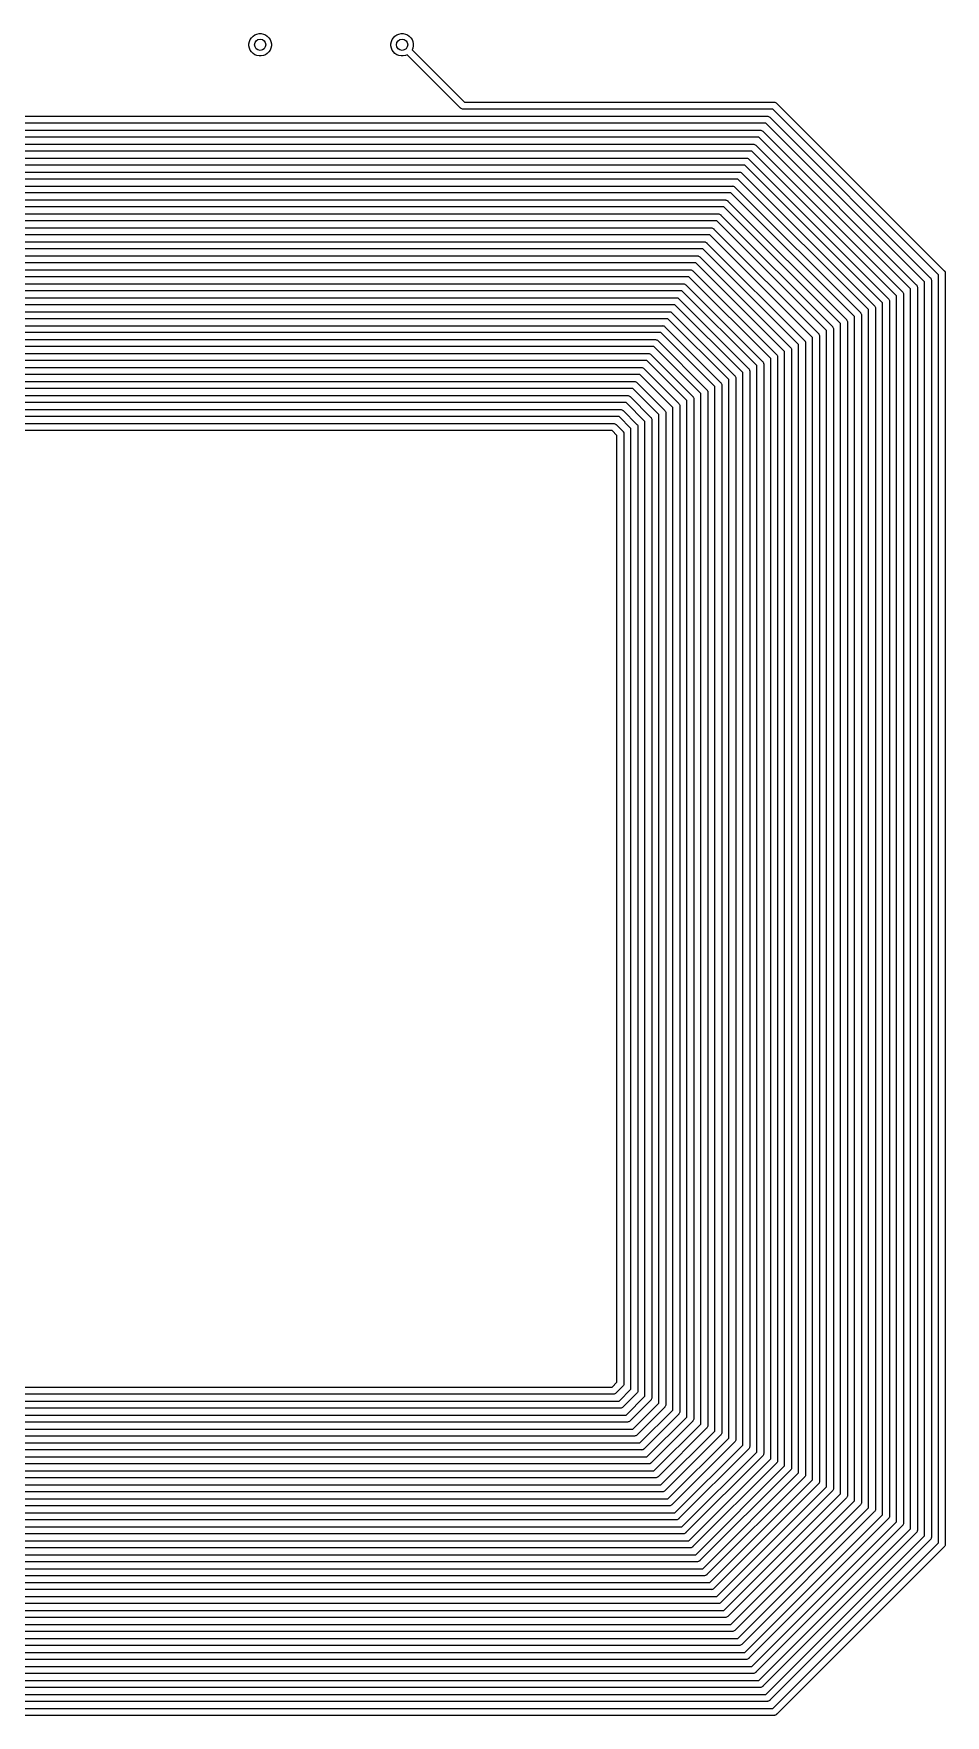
# Model space of a CAD drawing. Extents: x 116.3 to 181.6, y -114.2 to -54.
# Drawn here: x 148.9 to 181.6, y -114.2 to -54 of the extents above; entities that cross this region are included whole.
import ezdxf

# ---------------------------------------------------------------- set-up
doc = ezdxf.new("R2010")
doc.units = 0
doc.layers.add('BLACK', color=7, linetype='CONTINUOUS')

msp = doc.modelspace()

# ---------------------------------------------------------------- linework, layer by layer
at = {"layer": 'BLACK', "linetype": 'CONTINUOUS'}
for p, q in [((156.645, -54.2353), (156.676, -54.1625)), ((156.676, -54.1625), (156.719, -54.097)), ((156.719, -54.097), (156.775, -54.0413)), ((156.775, -54.0413), (156.841, -53.9975)), ((156.841, -53.9975), (156.913, -53.9674)), ((156.913, -53.9674), (156.991, -53.952)), ((156.991, -53.952), (157.069, -53.952)), ((157.069, -53.952), (157.147, -53.9674)), ((157.147, -53.9674), (157.219, -53.9975)), ((157.219, -53.9975), (157.285, -54.0413)), ((157.285, -54.0413), (157.341, -54.097)), ((157.341, -54.097), (157.384, -54.1625)), ((157.384, -54.1625), (157.415, -54.2353)), ((161.725, -54.2353), (161.756, -54.1625)), ((161.756, -54.1625), (161.799, -54.097)), ((161.799, -54.097), (161.855, -54.0413)), ((161.855, -54.0413), (161.921, -53.9975)), ((161.921, -53.9975), (161.993, -53.9674)), ((161.993, -53.9674), (162.071, -53.952)), ((162.071, -53.952), (162.149, -53.952)), ((162.149, -53.952), (162.227, -53.9674)), ((162.227, -53.9674), (162.299, -53.9975)), ((162.299, -53.9975), (162.365, -54.0413)), ((162.365, -54.0413), (162.421, -54.097)), ((162.421, -54.097), (162.464, -54.1625)), ((162.464, -54.1625), (162.495, -54.2353)), ((156.63, -54.3126), (156.645, -54.2353)), ((156.63, -54.3914), (156.63, -54.3126)), ((156.645, -54.4687), (156.63, -54.3914)), ((156.676, -54.5415), (156.645, -54.4687)), ((156.719, -54.607), (156.676, -54.5415)), ((156.775, -54.6627), (156.719, -54.607)), ((156.841, -54.7065), (156.775, -54.6627)), ((156.913, -54.7366), (156.841, -54.7065)), ((156.991, -54.752), (156.913, -54.7366)), ((157.069, -54.752), (156.991, -54.752)), ((157.147, -54.7366), (157.069, -54.752)), ((157.219, -54.7065), (157.147, -54.7366)), ((157.285, -54.6627), (157.219, -54.7065)), ((157.341, -54.607), (157.285, -54.6627)), ((157.384, -54.5415), (157.341, -54.607)), ((157.415, -54.4687), (157.384, -54.5415)), ((157.415, -54.2353), (157.43, -54.3126)), ((157.43, -54.3914), (157.415, -54.4687)), ((157.43, -54.3126), (157.43, -54.3914)), ((161.71, -54.3126), (161.725, -54.2353)), ((161.71, -54.3914), (161.71, -54.3126)), ((161.725, -54.4687), (161.71, -54.3914)), ((161.756, -54.5415), (161.725, -54.4687)), ((161.799, -54.607), (161.756, -54.5415)), ((161.855, -54.6627), (161.799, -54.607)), ((161.921, -54.7065), (161.855, -54.6627)), ((161.993, -54.7366), (161.921, -54.7065)), ((162.071, -54.752), (161.993, -54.7366)), ((162.149, -54.752), (162.071, -54.752)), ((162.227, -54.7366), (162.149, -54.752)), ((162.291, -54.7099), (162.227, -54.7366)), ((164.197, -56.6161), (162.291, -54.7099)), ((162.495, -54.4687), (162.468, -54.5331)), ((162.468, -54.5331), (164.342, -56.407)), ((162.495, -54.2353), (162.51, -54.3126)), ((162.51, -54.3914), (162.495, -54.4687)), ((162.51, -54.3126), (162.51, -54.3914)), ((164.342, -56.407), (175.418, -56.407)), ((175.418, -56.407), (175.424, -56.4064)), ((175.424, -56.4064), (175.43, -56.407)), ((175.43, -56.407), (175.43, -56.407)), ((175.43, -56.407), (175.449, -56.4088)), ((175.449, -56.4088), (175.472, -56.416)), ((175.472, -56.416), (175.494, -56.4276)), ((175.494, -56.4276), (175.513, -56.4432)), ((175.513, -56.4432), (175.517, -56.448)), ((175.517, -56.448), (181.508, -62.4393)), ((122.18, -56.907), (175.168, -56.907)), ((175.122, -57.157), (122.226, -57.157)), ((164.201, -56.6208), (164.197, -56.6161)), ((164.206, -56.6247), (164.201, -56.6208)), ((164.22, -56.6364), (164.206, -56.6247)), ((164.206, -56.6247), (164.206, -56.6247)), ((164.242, -56.648), (164.22, -56.6364)), ((164.265, -56.6552), (164.242, -56.648)), ((164.284, -56.657), (164.265, -56.6552)), ((164.29, -56.6576), (164.284, -56.657)), ((164.284, -56.657), (164.284, -56.657)), ((164.296, -56.657), (164.29, -56.6576)), ((175.372, -56.657), (164.296, -56.657)), ((180.799, -62.8338), (175.122, -57.157)), ((175.168, -56.907), (175.174, -56.9064)), ((175.174, -56.9064), (175.18, -56.907)), ((175.18, -56.907), (175.18, -56.907)), ((175.18, -56.907), (175.199, -56.9088)), ((175.199, -56.9088), (175.222, -56.916)), ((175.222, -56.916), (175.244, -56.9276)), ((175.244, -56.9276), (175.263, -56.9432)), ((175.263, -56.9432), (175.267, -56.948)), ((175.267, -56.948), (181.008, -62.6893)), ((181.299, -62.5838), (175.372, -56.657)), ((122.43, -57.407), (174.918, -57.407)), ((174.872, -57.657), (122.476, -57.657)), ((180.299, -63.0838), (174.872, -57.657)), ((174.918, -57.407), (174.924, -57.4064)), ((174.924, -57.4064), (174.93, -57.407)), ((174.93, -57.407), (174.93, -57.407)), ((174.93, -57.407), (174.949, -57.4088)), ((174.949, -57.4088), (174.972, -57.416)), ((174.972, -57.416), (174.994, -57.4276)), ((174.994, -57.4276), (175.013, -57.4432)), ((175.013, -57.4432), (175.017, -57.448)), ((175.017, -57.448), (180.508, -62.9393)), ((122.68, -57.907), (174.668, -57.907)), ((174.622, -58.157), (122.726, -58.157)), ((179.799, -63.3338), (174.622, -58.157)), ((174.668, -57.907), (174.674, -57.9064)), ((174.674, -57.9064), (174.68, -57.907)), ((174.68, -57.907), (174.68, -57.907)), ((174.68, -57.907), (174.699, -57.9088)), ((174.699, -57.9088), (174.722, -57.916)), ((174.722, -57.916), (174.744, -57.9276)), ((174.744, -57.9276), (174.763, -57.9432)), ((174.763, -57.9432), (174.767, -57.948)), ((174.767, -57.948), (180.008, -63.1893)), ((122.93, -58.407), (174.418, -58.407)), ((174.372, -58.657), (122.976, -58.657)), ((123.18, -58.907), (174.168, -58.907)), ((174.168, -58.907), (174.174, -58.9064)), ((174.174, -58.9064), (174.18, -58.907)), ((174.18, -58.907), (174.18, -58.907)), ((174.18, -58.907), (174.199, -58.9088)), ((174.199, -58.9088), (174.222, -58.916)), ((174.222, -58.916), (174.244, -58.9276)), ((174.244, -58.9276), (174.263, -58.9432)), ((174.263, -58.9432), (174.267, -58.948)), ((174.267, -58.948), (179.008, -63.6893)), ((179.299, -63.5838), (174.372, -58.657)), ((174.418, -58.407), (174.424, -58.4064)), ((174.424, -58.4064), (174.43, -58.407)), ((174.43, -58.407), (174.43, -58.407)), ((174.43, -58.407), (174.449, -58.4088)), ((174.449, -58.4088), (174.472, -58.416)), ((174.472, -58.416), (174.494, -58.4276)), ((174.494, -58.4276), (174.513, -58.4432)), ((174.513, -58.4432), (174.517, -58.448)), ((174.517, -58.448), (179.508, -63.4393)), ((174.122, -59.157), (123.226, -59.157)), ((123.43, -59.407), (173.918, -59.407)), ((173.918, -59.407), (173.924, -59.4064)), ((173.924, -59.4064), (173.93, -59.407)), ((173.93, -59.407), (173.93, -59.407)), ((173.93, -59.407), (173.949, -59.4088)), ((173.949, -59.4088), (173.972, -59.416)), ((173.972, -59.416), (173.994, -59.4276)), ((173.994, -59.4276), (174.013, -59.4432)), ((174.013, -59.4432), (174.017, -59.448)), ((174.017, -59.448), (178.508, -63.9393)), ((178.799, -63.8338), (174.122, -59.157)), ((173.872, -59.657), (123.476, -59.657)), ((123.68, -59.907), (173.668, -59.907)), ((173.622, -60.157), (123.726, -60.157)), ((177.799, -64.3338), (173.622, -60.157)), ((173.668, -59.907), (173.674, -59.9064)), ((173.674, -59.9064), (173.68, -59.907)), ((173.68, -59.907), (173.68, -59.907)), ((173.68, -59.907), (173.699, -59.9088)), ((173.699, -59.9088), (173.722, -59.916)), ((173.722, -59.916), (173.744, -59.9276)), ((173.744, -59.9276), (173.763, -59.9432)), ((173.763, -59.9432), (173.767, -59.948)), ((173.767, -59.948), (178.008, -64.1893)), ((178.299, -64.0838), (173.872, -59.657)), ((123.93, -60.407), (173.418, -60.407)), ((173.372, -60.657), (123.976, -60.657)), ((177.299, -64.5838), (173.372, -60.657)), ((173.418, -60.407), (173.424, -60.4064)), ((173.424, -60.4064), (173.43, -60.407)), ((173.43, -60.407), (173.43, -60.407)), ((173.43, -60.407), (173.449, -60.4088)), ((173.449, -60.4088), (173.472, -60.416)), ((173.472, -60.416), (173.494, -60.4276)), ((173.494, -60.4276), (173.513, -60.4432)), ((173.513, -60.4432), (173.517, -60.448)), ((173.517, -60.448), (177.508, -64.4393)), ((124.18, -60.907), (173.168, -60.907)), ((173.122, -61.157), (124.226, -61.157)), ((124.43, -61.407), (172.918, -61.407)), ((172.918, -61.407), (172.924, -61.4064)), ((172.924, -61.4064), (172.93, -61.407)), ((172.93, -61.407), (172.93, -61.407)), ((172.93, -61.407), (172.949, -61.4088)), ((172.949, -61.4088), (172.972, -61.416)), ((176.799, -64.8338), (173.122, -61.157)), ((173.168, -60.907), (173.174, -60.9064)), ((173.174, -60.9064), (173.18, -60.907)), ((173.18, -60.907), (173.18, -60.907)), ((173.18, -60.907), (173.199, -60.9088)), ((173.199, -60.9088), (173.222, -60.916)), ((173.222, -60.916), (173.244, -60.9276)), ((173.244, -60.9276), (173.263, -60.9432)), ((173.263, -60.9432), (173.267, -60.948)), ((173.267, -60.948), (177.008, -64.6893)), ((172.872, -61.657), (124.476, -61.657)), ((124.68, -61.907), (172.668, -61.907)), ((172.668, -61.907), (172.674, -61.9064)), ((172.674, -61.9064), (172.68, -61.907)), ((172.68, -61.907), (172.68, -61.907)), ((172.68, -61.907), (172.699, -61.9088)), ((172.699, -61.9088), (172.722, -61.916)), ((172.722, -61.916), (172.744, -61.9276)), ((172.744, -61.9276), (172.763, -61.9432)), ((172.763, -61.9432), (172.767, -61.948)), ((172.767, -61.948), (176.008, -65.1893)), ((176.299, -65.0838), (172.872, -61.657)), ((172.972, -61.416), (172.994, -61.4276)), ((172.994, -61.4276), (173.013, -61.4432)), ((173.013, -61.4432), (173.017, -61.448)), ((173.017, -61.448), (176.508, -64.9393)), ((172.622, -62.157), (124.726, -62.157)), ((124.93, -62.407), (172.418, -62.407)), ((172.418, -62.407), (172.424, -62.4064)), ((172.424, -62.4064), (172.43, -62.407)), ((172.43, -62.407), (172.43, -62.407)), ((172.43, -62.407), (172.449, -62.4088)), ((172.449, -62.4088), (172.472, -62.416)), ((172.472, -62.416), (172.494, -62.4276)), ((172.494, -62.4276), (172.513, -62.4432)), ((172.513, -62.4432), (172.517, -62.448)), ((172.517, -62.448), (175.508, -65.4393)), ((175.799, -65.3338), (172.622, -62.157)), ((181.299, -107.98), (181.299, -62.5838)), ((181.508, -62.4393), (181.513, -62.4432)), ((181.513, -62.4432), (181.517, -62.4479)), ((181.517, -62.4479), (181.517, -62.4479)), ((181.517, -62.4479), (181.526, -62.4597)), ((181.526, -62.4597), (181.528, -62.4622)), ((181.528, -62.4622), (181.54, -62.4839)), ((181.54, -62.4839), (181.547, -62.5075)), ((181.547, -62.5075), (181.549, -62.5259)), ((181.549, -62.5259), (181.549, -62.5259)), ((181.549, -62.5259), (181.55, -62.532)), ((181.55, -62.532), (181.549, -62.5381)), ((181.549, -62.5381), (181.549, -108.026)), ((172.372, -62.657), (124.976, -62.657)), ((125.18, -62.907), (172.168, -62.907)), ((172.122, -63.157), (125.226, -63.157)), ((174.799, -65.8338), (172.122, -63.157)), ((172.168, -62.907), (172.174, -62.9064)), ((172.174, -62.9064), (172.18, -62.907)), ((172.18, -62.907), (172.18, -62.907)), ((172.18, -62.907), (172.199, -62.9088)), ((172.199, -62.9088), (172.222, -62.916)), ((172.222, -62.916), (172.244, -62.9276)), ((172.244, -62.9276), (172.263, -62.9432)), ((172.263, -62.9432), (172.267, -62.948)), ((172.267, -62.948), (175.008, -65.6893)), ((175.299, -65.5838), (172.372, -62.657)), ((180.008, -63.1893), (180.013, -63.1932)), ((180.013, -63.1932), (180.017, -63.1979)), ((180.017, -63.1979), (180.017, -63.1979)), ((180.017, -63.1979), (180.026, -63.2097)), ((180.026, -63.2097), (180.028, -63.2122)), ((180.028, -63.2122), (180.04, -63.2339)), ((180.299, -107.48), (180.299, -63.0838)), ((180.508, -62.9393), (180.513, -62.9432)), ((180.513, -62.9432), (180.517, -62.9479)), ((180.517, -62.9479), (180.517, -62.9479)), ((180.517, -62.9479), (180.528, -62.9622)), ((180.528, -62.9622), (180.54, -62.9839)), ((180.54, -62.9839), (180.547, -63.0075)), ((180.547, -63.0075), (180.549, -63.0259)), ((180.549, -63.0259), (180.549, -63.0259)), ((180.549, -63.0259), (180.55, -63.032)), ((180.55, -63.032), (180.549, -63.0381)), ((180.549, -63.0381), (180.549, -107.526)), ((180.799, -107.73), (180.799, -62.8338)), ((181.008, -62.6893), (181.013, -62.6932)), ((181.013, -62.6932), (181.017, -62.6979)), ((181.017, -62.6979), (181.028, -62.7122)), ((181.028, -62.7122), (181.04, -62.7339)), ((181.04, -62.7339), (181.047, -62.7575)), ((181.047, -62.7575), (181.049, -62.7759)), ((181.049, -62.7759), (181.049, -62.7759)), ((181.049, -62.7759), (181.05, -62.782)), ((181.05, -62.782), (181.049, -62.7881)), ((181.049, -62.7881), (181.049, -107.776)), ((125.43, -63.407), (171.918, -63.407)), ((171.872, -63.657), (125.476, -63.657)), ((174.299, -66.0838), (171.872, -63.657)), ((171.918, -63.407), (171.924, -63.4064)), ((171.924, -63.4064), (171.93, -63.407)), ((171.93, -63.407), (171.93, -63.407)), ((171.93, -63.407), (171.949, -63.4088)), ((171.949, -63.4088), (171.972, -63.416)), ((171.972, -63.416), (171.994, -63.4276)), ((171.994, -63.4276), (172.013, -63.4432)), ((172.013, -63.4432), (172.017, -63.448)), ((172.017, -63.448), (174.508, -65.9393)), ((179.008, -63.6893), (179.013, -63.6932)), ((179.013, -63.6932), (179.017, -63.6979)), ((179.017, -63.6979), (179.017, -63.6979)), ((179.017, -63.6979), (179.026, -63.7097)), ((179.026, -63.7097), (179.028, -63.7122)), ((179.028, -63.7122), (179.04, -63.7339)), ((179.04, -63.7339), (179.047, -63.7575)), ((179.047, -63.7575), (179.049, -63.7759)), ((179.049, -63.7759), (179.049, -63.7759)), ((179.049, -63.7759), (179.05, -63.782)), ((179.05, -63.782), (179.049, -63.7881)), ((179.049, -63.7881), (179.049, -106.776)), ((179.299, -106.98), (179.299, -63.5838)), ((179.508, -63.4393), (179.513, -63.4432)), ((179.513, -63.4432), (179.517, -63.4479)), ((179.517, -63.4479), (179.528, -63.4622)), ((179.528, -63.4622), (179.54, -63.4839)), ((179.54, -63.4839), (179.547, -63.5075)), ((179.547, -63.5075), (179.549, -63.5259)), ((179.549, -63.5259), (179.549, -63.5259)), ((179.549, -63.5259), (179.55, -63.532)), ((179.55, -63.532), (179.549, -63.5381)), ((179.549, -63.5381), (179.549, -107.026)), ((179.799, -107.23), (179.799, -63.3338)), ((180.04, -63.2339), (180.047, -63.2575)), ((180.047, -63.2575), (180.049, -63.2759)), ((180.049, -63.2759), (180.049, -63.2759)), ((180.049, -63.2759), (180.05, -63.282)), ((180.05, -63.282), (180.049, -63.2881)), ((180.049, -63.2881), (180.049, -107.276)), ((125.68, -63.907), (171.668, -63.907)), ((171.622, -64.157), (125.726, -64.157)), ((125.93, -64.407), (171.418, -64.407)), ((171.418, -64.407), (171.424, -64.4064)), ((171.424, -64.4064), (171.43, -64.407)), ((171.43, -64.407), (171.43, -64.407)), ((171.43, -64.407), (171.449, -64.4088)), ((171.449, -64.4088), (171.472, -64.416)), ((171.472, -64.416), (171.494, -64.4276)), ((173.799, -66.3338), (171.622, -64.157)), ((171.668, -63.907), (171.674, -63.9064)), ((171.674, -63.9064), (171.68, -63.907)), ((171.68, -63.907), (171.68, -63.907)), ((171.68, -63.907), (171.699, -63.9088)), ((171.699, -63.9088), (171.722, -63.916)), ((171.722, -63.916), (171.744, -63.9276)), ((171.744, -63.9276), (171.763, -63.9432)), ((171.763, -63.9432), (171.767, -63.948)), ((171.767, -63.948), (174.008, -66.1893)), ((177.799, -106.23), (177.799, -64.3338)), ((178.008, -64.1893), (178.013, -64.1932)), ((178.013, -64.1932), (178.028, -64.2122)), ((178.028, -64.2122), (178.04, -64.2339)), ((178.04, -64.2339), (178.047, -64.2575)), ((178.047, -64.2575), (178.049, -64.2759)), ((178.049, -64.2759), (178.049, -64.2759)), ((178.049, -64.2759), (178.05, -64.282)), ((178.05, -64.282), (178.049, -64.2881)), ((178.049, -64.2881), (178.049, -106.276)), ((178.299, -106.48), (178.299, -64.0838)), ((178.508, -63.9393), (178.513, -63.9432)), ((178.513, -63.9432), (178.517, -63.9479)), ((178.517, -63.9479), (178.528, -63.9622)), ((178.528, -63.9622), (178.54, -63.9839)), ((178.54, -63.9839), (178.547, -64.0075)), ((178.547, -64.0075), (178.549, -64.0259)), ((178.549, -64.0259), (178.549, -64.0259)), ((178.549, -64.0259), (178.55, -64.032)), ((178.55, -64.032), (178.549, -64.0381)), ((178.549, -64.0381), (178.549, -106.526)), ((178.799, -106.73), (178.799, -63.8338)), ((171.372, -64.657), (125.976, -64.657)), ((126.18, -64.907), (171.168, -64.907)), ((171.168, -64.907), (171.174, -64.9064)), ((171.174, -64.9064), (171.18, -64.907)), ((171.18, -64.907), (171.18, -64.907)), ((171.18, -64.907), (171.199, -64.9088)), ((171.199, -64.9088), (171.222, -64.916)), ((171.222, -64.916), (171.244, -64.9276)), ((171.244, -64.9276), (171.263, -64.9432)), ((171.263, -64.9432), (171.267, -64.948)), ((171.267, -64.948), (173.008, -66.6893)), ((173.299, -66.5838), (171.372, -64.657)), ((171.494, -64.4276), (171.513, -64.4432)), ((171.513, -64.4432), (171.517, -64.448)), ((171.517, -64.448), (173.508, -66.4393)), ((176.508, -64.9393), (176.513, -64.9432)), ((176.513, -64.9432), (176.517, -64.9479)), ((176.517, -64.9479), (176.517, -64.9479)), ((176.517, -64.9479), (176.526, -64.9597)), ((176.526, -64.9597), (176.528, -64.9622)), ((176.528, -64.9622), (176.54, -64.9839)), ((176.54, -64.9839), (176.547, -65.0075)), ((176.547, -65.0075), (176.549, -65.0259)), ((176.799, -105.73), (176.799, -64.8338)), ((177.008, -64.6893), (177.013, -64.6932)), ((177.013, -64.6932), (177.017, -64.6979)), ((177.017, -64.6979), (177.028, -64.7122)), ((177.028, -64.7122), (177.04, -64.7339)), ((177.04, -64.7339), (177.047, -64.7575)), ((177.047, -64.7575), (177.049, -64.7759)), ((177.049, -64.7759), (177.049, -64.7759)), ((177.049, -64.7759), (177.05, -64.782)), ((177.05, -64.782), (177.049, -64.7881)), ((177.049, -64.7881), (177.049, -105.776)), ((177.299, -105.98), (177.299, -64.5838)), ((177.508, -64.4393), (177.513, -64.4432)), ((177.513, -64.4432), (177.517, -64.4479)), ((177.517, -64.4479), (177.517, -64.4479)), ((177.517, -64.4479), (177.526, -64.4597)), ((177.526, -64.4597), (177.528, -64.4622)), ((177.528, -64.4622), (177.54, -64.4839)), ((177.54, -64.4839), (177.547, -64.5075)), ((177.547, -64.5075), (177.549, -64.5259)), ((177.549, -64.5259), (177.549, -64.5259)), ((177.549, -64.5259), (177.55, -64.532)), ((177.55, -64.532), (177.549, -64.5381)), ((177.549, -64.5381), (177.549, -106.026)), ((171.122, -65.157), (126.226, -65.157)), ((126.43, -65.407), (170.918, -65.407)), ((170.918, -65.407), (170.924, -65.4064)), ((170.924, -65.4064), (170.93, -65.407)), ((170.93, -65.407), (170.93, -65.407)), ((170.93, -65.407), (170.949, -65.4088)), ((170.949, -65.4088), (170.972, -65.416)), ((170.972, -65.416), (170.994, -65.4276)), ((170.994, -65.4276), (171.013, -65.4432)), ((171.013, -65.4432), (171.017, -65.448)), ((171.017, -65.448), (172.508, -66.9393)), ((172.799, -66.8338), (171.122, -65.157)), ((175.299, -104.98), (175.299, -65.5838)), ((175.508, -65.4393), (175.513, -65.4432)), ((175.513, -65.4432), (175.517, -65.4479)), ((175.517, -65.4479), (175.528, -65.4622)), ((175.528, -65.4622), (175.54, -65.4839)), ((175.54, -65.4839), (175.547, -65.5075)), ((175.547, -65.5075), (175.549, -65.5259)), ((175.549, -65.5259), (175.549, -65.5259)), ((175.549, -65.5259), (175.55, -65.532)), ((175.55, -65.532), (175.549, -65.5381)), ((175.549, -65.5381), (175.549, -105.026)), ((175.799, -105.23), (175.799, -65.3338)), ((176.008, -65.1893), (176.013, -65.1932)), ((176.013, -65.1932), (176.017, -65.1979)), ((176.017, -65.1979), (176.017, -65.1979)), ((176.017, -65.1979), (176.028, -65.2122)), ((176.028, -65.2122), (176.04, -65.2339)), ((176.04, -65.2339), (176.047, -65.2575)), ((176.047, -65.2575), (176.049, -65.2759)), ((176.049, -65.2759), (176.049, -65.2759)), ((176.049, -65.2759), (176.05, -65.282)), ((176.05, -65.282), (176.049, -65.2881)), ((176.049, -65.2881), (176.049, -105.276)), ((176.299, -105.48), (176.299, -65.0838)), ((176.549, -65.0259), (176.549, -65.0259)), ((176.549, -65.0259), (176.55, -65.032)), ((176.55, -65.032), (176.549, -65.0381)), ((176.549, -65.0381), (176.549, -105.526)), ((170.872, -65.657), (126.476, -65.657)), ((126.68, -65.907), (170.668, -65.907)), ((170.622, -66.157), (126.726, -66.157)), ((171.799, -67.3338), (170.622, -66.157)), ((170.668, -65.907), (170.674, -65.9064)), ((170.674, -65.9064), (170.68, -65.907)), ((170.68, -65.907), (170.68, -65.907)), ((170.68, -65.907), (170.699, -65.9088)), ((170.699, -65.9088), (170.722, -65.916)), ((170.722, -65.916), (170.744, -65.9276)), ((170.744, -65.9276), (170.763, -65.9432)), ((170.763, -65.9432), (170.767, -65.948)), ((170.767, -65.948), (172.008, -67.1893)), ((172.299, -67.0838), (170.872, -65.657)), ((174.008, -66.1893), (174.013, -66.1932)), ((174.013, -66.1932), (174.017, -66.1979)), ((174.017, -66.1979), (174.017, -66.1979)), ((174.017, -66.1979), (174.028, -66.2122)), ((174.028, -66.2122), (174.04, -66.2339)), ((174.299, -104.48), (174.299, -66.0838)), ((174.508, -65.9393), (174.513, -65.9432)), ((174.513, -65.9432), (174.517, -65.9479)), ((174.517, -65.9479), (174.528, -65.9622)), ((174.528, -65.9622), (174.54, -65.9839)), ((174.54, -65.9839), (174.547, -66.0075)), ((174.547, -66.0075), (174.549, -66.0259)), ((174.549, -66.0259), (174.549, -66.0259)), ((174.549, -66.0259), (174.55, -66.032)), ((174.55, -66.032), (174.549, -66.0381)), ((174.549, -66.0381), (174.549, -104.526)), ((174.799, -104.73), (174.799, -65.8338)), ((175.008, -65.6893), (175.013, -65.6932)), ((175.013, -65.6932), (175.017, -65.6979)), ((175.017, -65.6979), (175.017, -65.6979)), ((175.017, -65.6979), (175.026, -65.7097)), ((175.026, -65.7097), (175.028, -65.7122)), ((175.028, -65.7122), (175.04, -65.7339)), ((175.04, -65.7339), (175.047, -65.7575)), ((175.047, -65.7575), (175.049, -65.7759)), ((175.049, -65.7759), (175.049, -65.7759)), ((175.049, -65.7759), (175.05, -65.782)), ((175.05, -65.782), (175.049, -65.7881)), ((175.049, -65.7881), (175.049, -104.776)), ((126.93, -66.407), (170.418, -66.407)), ((170.372, -66.657), (126.976, -66.657)), ((171.299, -67.5838), (170.372, -66.657)), ((170.418, -66.407), (170.424, -66.4064)), ((170.424, -66.4064), (170.43, -66.407)), ((170.43, -66.407), (170.43, -66.407)), ((170.43, -66.407), (170.449, -66.4088)), ((170.449, -66.4088), (170.472, -66.416)), ((170.472, -66.416), (170.494, -66.4276)), ((170.494, -66.4276), (170.513, -66.4432)), ((170.513, -66.4432), (170.517, -66.448)), ((170.517, -66.448), (171.508, -67.4393)), ((173.008, -66.6893), (173.013, -66.6932)), ((173.013, -66.6932), (173.017, -66.6979)), ((173.017, -66.6979), (173.028, -66.7122)), ((173.028, -66.7122), (173.04, -66.7339)), ((173.04, -66.7339), (173.047, -66.7575)), ((173.047, -66.7575), (173.049, -66.7759)), ((173.049, -66.7759), (173.049, -66.7759)), ((173.049, -66.7759), (173.05, -66.782)), ((173.05, -66.782), (173.049, -66.7881)), ((173.049, -66.7881), (173.049, -103.776)), ((173.299, -103.98), (173.299, -66.5838)), ((173.508, -66.4393), (173.513, -66.4432)), ((173.513, -66.4432), (173.517, -66.4479)), ((173.517, -66.4479), (173.517, -66.4479)), ((173.517, -66.4479), (173.528, -66.4622)), ((173.528, -66.4622), (173.54, -66.4839)), ((173.54, -66.4839), (173.547, -66.5075)), ((173.547, -66.5075), (173.549, -66.5259)), ((173.549, -66.5259), (173.549, -66.5259)), ((173.549, -66.5259), (173.55, -66.532)), ((173.55, -66.532), (173.549, -66.5381)), ((173.549, -66.5381), (173.549, -104.026)), ((173.799, -104.23), (173.799, -66.3338)), ((174.04, -66.2339), (174.047, -66.2575)), ((174.047, -66.2575), (174.049, -66.2759)), ((174.049, -66.2759), (174.049, -66.2759)), ((174.049, -66.2759), (174.05, -66.282)), ((174.05, -66.282), (174.049, -66.2881)), ((174.049, -66.2881), (174.049, -104.276)), ((127.18, -66.907), (170.168, -66.907)), ((170.122, -67.157), (127.226, -67.157)), ((127.43, -67.407), (169.918, -67.407)), ((169.918, -67.407), (169.924, -67.4064)), ((169.924, -67.4064), (169.93, -67.407)), ((169.93, -67.407), (169.93, -67.407)), ((169.93, -67.407), (169.949, -67.4088)), ((169.949, -67.4088), (169.972, -67.416)), ((169.972, -67.416), (169.994, -67.4276)), ((169.994, -67.4276), (170.013, -67.4432)), ((170.799, -67.8338), (170.122, -67.157)), ((170.168, -66.907), (170.174, -66.9064)), ((170.174, -66.9064), (170.18, -66.907)), ((170.18, -66.907), (170.18, -66.907)), ((170.18, -66.907), (170.199, -66.9088)), ((170.199, -66.9088), (170.222, -66.916)), ((170.222, -66.916), (170.244, -66.9276)), ((170.244, -66.9276), (170.263, -66.9432)), ((170.263, -66.9432), (170.267, -66.948)), ((170.267, -66.948), (171.008, -67.6893)), ((171.799, -103.23), (171.799, -67.3338)), ((172.008, -67.1893), (172.013, -67.1932)), ((172.013, -67.1932), (172.017, -67.1979)), ((172.017, -67.1979), (172.028, -67.2122)), ((172.028, -67.2122), (172.04, -67.2339)), ((172.04, -67.2339), (172.047, -67.2575)), ((172.047, -67.2575), (172.049, -67.2759)), ((172.049, -67.2759), (172.049, -67.2759)), ((172.049, -67.2759), (172.05, -67.282)), ((172.05, -67.282), (172.049, -67.2881)), ((172.049, -67.2881), (172.049, -103.276)), ((172.299, -103.48), (172.299, -67.0838)), ((172.508, -66.9393), (172.513, -66.9432)), ((172.513, -66.9432), (172.517, -66.9479)), ((172.517, -66.9479), (172.517, -66.9479)), ((172.517, -66.9479), (172.526, -66.9597)), ((172.526, -66.9597), (172.528, -66.9622)), ((172.528, -66.9622), (172.54, -66.9839)), ((172.54, -66.9839), (172.547, -67.0075)), ((172.547, -67.0075), (172.549, -67.0259)), ((172.549, -67.0259), (172.549, -67.0259)), ((172.549, -67.0259), (172.55, -67.032)), ((172.55, -67.032), (172.549, -67.0381)), ((172.549, -67.0381), (172.549, -103.526)), ((172.799, -103.73), (172.799, -66.8338)), ((169.872, -67.657), (127.476, -67.657)), ((127.68, -67.907), (169.668, -67.907)), ((169.668, -67.907), (169.674, -67.9064)), ((169.674, -67.9064), (169.68, -67.907)), ((169.68, -67.907), (169.68, -67.907)), ((169.68, -67.907), (169.699, -67.9088)), ((169.699, -67.9088), (169.722, -67.916)), ((169.722, -67.916), (169.744, -67.9276)), ((169.744, -67.9276), (169.763, -67.9432)), ((169.763, -67.9432), (169.767, -67.948)), ((169.767, -67.948), (170.008, -68.1893)), ((170.299, -68.0838), (169.872, -67.657)), ((170.013, -67.4432), (170.017, -67.448)), ((170.017, -67.448), (170.508, -67.9393)), ((170.508, -67.9393), (170.513, -67.9432)), ((170.513, -67.9432), (170.517, -67.9479)), ((170.517, -67.9479), (170.528, -67.9622)), ((170.528, -67.9622), (170.528, -67.9622)), ((170.528, -67.9622), (170.54, -67.9839)), ((170.54, -67.9839), (170.547, -68.0075)), ((170.547, -68.0075), (170.549, -68.0259)), ((170.549, -68.0259), (170.549, -68.0259)), ((170.549, -68.0259), (170.55, -68.032)), ((170.55, -68.032), (170.549, -68.0381)), ((170.799, -102.73), (170.799, -67.8338)), ((171.008, -67.6893), (171.013, -67.6932)), ((171.013, -67.6932), (171.017, -67.6979)), ((171.017, -67.6979), (171.017, -67.6979)), ((171.017, -67.6979), (171.028, -67.7122)), ((171.028, -67.7122), (171.04, -67.7339)), ((171.04, -67.7339), (171.047, -67.7575)), ((171.047, -67.7575), (171.049, -67.7759)), ((171.049, -67.7759), (171.049, -67.7759)), ((171.049, -67.7759), (171.05, -67.782)), ((171.05, -67.782), (171.049, -67.7881)), ((171.049, -67.7881), (171.049, -102.776)), ((171.299, -102.98), (171.299, -67.5838)), ((171.508, -67.4393), (171.513, -67.4432)), ((171.513, -67.4432), (171.517, -67.4479)), ((171.517, -67.4479), (171.517, -67.4479)), ((171.517, -67.4479), (171.528, -67.4622)), ((171.528, -67.4622), (171.54, -67.4839)), ((171.54, -67.4839), (171.547, -67.5075)), ((171.547, -67.5075), (171.549, -67.5259)), ((171.549, -67.5259), (171.549, -67.5259)), ((171.549, -67.5259), (171.55, -67.532)), ((171.55, -67.532), (171.549, -67.5381)), ((171.549, -67.5381), (171.549, -103.026)), ((169.622, -68.157), (127.726, -68.157)), ((169.799, -68.3338), (169.622, -68.157)), ((169.799, -102.23), (169.799, -68.3338)), ((170.008, -68.1893), (170.013, -68.1932)), ((170.013, -68.1932), (170.017, -68.1979)), ((170.017, -68.1979), (170.017, -68.1979)), ((170.017, -68.1979), (170.026, -68.2097)), ((170.026, -68.2097), (170.028, -68.2122)), ((170.028, -68.2122), (170.04, -68.2339)), ((170.04, -68.2339), (170.047, -68.2575)), ((170.047, -68.2575), (170.049, -68.2759)), ((170.049, -68.2759), (170.049, -68.2759)), ((170.049, -68.2759), (170.05, -68.282)), ((170.05, -68.282), (170.049, -68.2881)), ((170.049, -68.2881), (170.049, -102.276)), ((170.299, -102.48), (170.299, -68.0838)), ((170.549, -68.0381), (170.549, -102.526)), ((169.622, -102.407), (169.799, -102.23)), ((170.04, -102.33), (170.028, -102.352)), ((170.047, -102.307), (170.04, -102.33)), ((170.04, -102.33), (170.04, -102.33)), ((170.049, -102.288), (170.047, -102.307)), ((170.049, -102.276), (170.05, -102.282)), ((170.05, -102.282), (170.049, -102.288)), ((170.049, -102.288), (170.049, -102.288)), ((127.976, -102.907), (169.872, -102.907)), ((169.668, -102.657), (128.18, -102.657)), ((128.226, -102.407), (169.622, -102.407)), ((169.674, -102.658), (169.668, -102.657)), ((169.68, -102.657), (169.674, -102.658)), ((169.699, -102.655), (169.68, -102.657)), ((169.68, -102.657), (169.68, -102.657)), ((169.722, -102.648), (169.699, -102.655)), ((169.744, -102.636), (169.722, -102.648)), ((169.763, -102.621), (169.744, -102.636)), ((169.767, -102.616), (169.763, -102.621)), ((170.008, -102.375), (169.767, -102.616)), ((169.872, -102.907), (170.299, -102.48)), ((170.013, -102.371), (170.008, -102.375)), ((170.017, -102.366), (170.013, -102.371)), ((170.028, -102.352), (170.017, -102.366)), ((170.017, -102.366), (170.017, -102.366)), ((170.508, -102.625), (170.017, -103.116)), ((170.122, -103.407), (170.799, -102.73)), ((171.008, -102.875), (170.267, -103.616)), ((170.513, -102.621), (170.508, -102.625)), ((170.517, -102.616), (170.513, -102.621)), ((170.528, -102.602), (170.517, -102.616)), ((170.54, -102.58), (170.528, -102.602)), ((170.547, -102.557), (170.54, -102.58)), ((170.54, -102.58), (170.54, -102.58)), ((170.549, -102.538), (170.547, -102.557)), ((170.549, -102.526), (170.55, -102.532)), ((170.55, -102.532), (170.549, -102.538)), ((170.549, -102.538), (170.549, -102.538)), ((171.013, -102.871), (171.008, -102.875)), ((171.017, -102.866), (171.013, -102.871)), ((171.028, -102.852), (171.017, -102.866)), ((171.017, -102.866), (171.017, -102.866)), ((171.04, -102.83), (171.028, -102.852)), ((171.047, -102.807), (171.04, -102.83)), ((171.04, -102.83), (171.04, -102.83)), ((171.049, -102.788), (171.047, -102.807)), ((171.049, -102.776), (171.05, -102.782)), ((171.05, -102.782), (171.049, -102.788)), ((171.049, -102.788), (171.049, -102.788)), ((127.726, -103.407), (170.122, -103.407)), ((169.918, -103.157), (127.93, -103.157)), ((169.924, -103.158), (169.918, -103.157)), ((169.93, -103.157), (169.924, -103.158)), ((169.949, -103.155), (169.93, -103.157)), ((169.93, -103.157), (169.93, -103.157)), ((169.972, -103.148), (169.949, -103.155)), ((169.994, -103.136), (169.972, -103.148)), ((170.013, -103.121), (169.994, -103.136)), ((170.017, -103.116), (170.013, -103.121)), ((170.372, -103.907), (171.299, -102.98)), ((171.508, -103.125), (170.517, -104.116)), ((170.622, -104.407), (171.799, -103.23)), ((172.008, -103.375), (170.767, -104.616)), ((170.872, -104.907), (172.299, -103.48)), ((171.513, -103.121), (171.508, -103.125)), ((171.517, -103.116), (171.513, -103.121)), ((171.528, -103.102), (171.517, -103.116)), ((171.517, -103.116), (171.517, -103.116)), ((171.54, -103.08), (171.528, -103.102)), ((171.547, -103.057), (171.54, -103.08)), ((171.549, -103.038), (171.547, -103.057)), ((171.549, -103.026), (171.55, -103.032)), ((171.55, -103.032), (171.549, -103.038)), ((171.549, -103.038), (171.549, -103.038)), ((172.013, -103.371), (172.008, -103.375)), ((172.017, -103.366), (172.013, -103.371)), ((172.028, -103.352), (172.017, -103.366)), ((172.04, -103.33), (172.028, -103.352)), ((172.047, -103.307), (172.04, -103.33)), ((172.04, -103.33), (172.04, -103.33)), ((172.049, -103.288), (172.047, -103.307)), ((172.049, -103.276), (172.05, -103.282)), ((172.05, -103.282), (172.049, -103.288)), ((172.049, -103.288), (172.049, -103.288)), ((172.549, -103.538), (172.547, -103.557)), ((172.549, -103.526), (172.55, -103.532)), ((172.55, -103.532), (172.549, -103.538)), ((172.549, -103.538), (172.549, -103.538)), ((127.476, -103.907), (170.372, -103.907)), ((170.168, -103.657), (127.68, -103.657)), ((170.174, -103.658), (170.168, -103.657)), ((170.18, -103.657), (170.174, -103.658)), ((170.199, -103.655), (170.18, -103.657)), ((170.18, -103.657), (170.18, -103.657)), ((170.222, -103.648), (170.199, -103.655)), ((170.244, -103.636), (170.222, -103.648)), ((170.263, -103.621), (170.244, -103.636)), ((170.267, -103.616), (170.263, -103.621)), ((170.449, -104.155), (170.43, -104.157)), ((170.472, -104.148), (170.449, -104.155)), ((170.494, -104.136), (170.472, -104.148)), ((170.513, -104.121), (170.494, -104.136)), ((170.517, -104.116), (170.513, -104.121)), ((172.508, -103.625), (171.017, -105.116)), ((171.122, -105.407), (172.799, -103.73)), ((173.008, -103.875), (171.267, -105.616)), ((171.372, -105.907), (173.299, -103.98)), ((173.508, -104.125), (171.517, -106.116)), ((172.513, -103.621), (172.508, -103.625)), ((172.517, -103.616), (172.513, -103.621)), ((172.528, -103.602), (172.517, -103.616)), ((172.517, -103.616), (172.517, -103.616)), ((172.54, -103.58), (172.528, -103.602)), ((172.547, -103.557), (172.54, -103.58)), ((172.54, -103.58), (172.54, -103.58)), ((173.013, -103.871), (173.008, -103.875)), ((173.017, -103.866), (173.013, -103.871)), ((173.028, -103.852), (173.017, -103.866)), ((173.04, -103.83), (173.028, -103.852)), ((173.047, -103.807), (173.04, -103.83)), ((173.04, -103.83), (173.04, -103.83)), ((173.049, -103.788), (173.047, -103.807)), ((173.049, -103.776), (173.05, -103.782)), ((173.05, -103.782), (173.049, -103.788)), ((173.049, -103.788), (173.049, -103.788)), ((173.513, -104.121), (173.508, -104.125)), ((173.517, -104.116), (173.513, -104.121)), ((173.528, -104.102), (173.517, -104.116)), ((173.517, -104.116), (173.517, -104.116)), ((173.54, -104.08), (173.528, -104.102)), ((173.547, -104.057), (173.54, -104.08)), ((173.54, -104.08), (173.54, -104.08)), ((173.549, -104.038), (173.547, -104.057)), ((173.549, -104.026), (173.55, -104.032)), ((173.55, -104.032), (173.549, -104.038)), ((173.549, -104.038), (173.549, -104.038)), ((170.668, -104.657), (127.18, -104.657)), ((127.226, -104.407), (170.622, -104.407)), ((170.418, -104.157), (127.43, -104.157)), ((170.424, -104.158), (170.418, -104.157)), ((170.43, -104.157), (170.424, -104.158)), ((170.43, -104.157), (170.43, -104.157)), ((170.674, -104.658), (170.668, -104.657)), ((170.68, -104.657), (170.674, -104.658)), ((170.699, -104.655), (170.68, -104.657)), ((170.68, -104.657), (170.68, -104.657)), ((170.722, -104.648), (170.699, -104.655)), ((170.744, -104.636), (170.722, -104.648)), ((170.763, -104.621), (170.744, -104.636)), ((170.767, -104.616), (170.763, -104.621)), ((171.622, -106.407), (173.799, -104.23)), ((174.008, -104.375), (171.767, -106.616)), ((171.872, -106.907), (174.299, -104.48)), ((174.508, -104.625), (172.017, -107.116)), ((172.122, -107.407), (174.799, -104.73)), ((174.013, -104.371), (174.008, -104.375)), ((174.017, -104.366), (174.013, -104.371)), ((174.028, -104.352), (174.017, -104.366)), ((174.017, -104.366), (174.017, -104.366)), ((174.04, -104.33), (174.028, -104.352)), ((174.047, -104.307), (174.04, -104.33)), ((174.049, -104.288), (174.047, -104.307)), ((174.049, -104.276), (174.05, -104.282)), ((174.05, -104.282), (174.049, -104.288)), ((174.049, -104.288), (174.049, -104.288)), ((174.513, -104.621), (174.508, -104.625)), ((174.517, -104.616), (174.513, -104.621)), ((174.528, -104.602), (174.517, -104.616)), ((174.54, -104.58), (174.528, -104.602)), ((174.547, -104.557), (174.54, -104.58)), ((174.54, -104.58), (174.54, -104.58)), ((174.549, -104.538), (174.547, -104.557)), ((174.549, -104.526), (174.55, -104.532)), ((174.55, -104.532), (174.549, -104.538)), ((174.549, -104.538), (174.549, -104.538)), ((170.918, -105.157), (126.93, -105.157)), ((126.976, -104.907), (170.872, -104.907)), ((170.924, -105.158), (170.918, -105.157)), ((170.93, -105.157), (170.924, -105.158)), ((170.949, -105.155), (170.93, -105.157)), ((170.93, -105.157), (170.93, -105.157)), ((170.972, -105.148), (170.949, -105.155)), ((170.994, -105.136), (170.972, -105.148)), ((171.013, -105.121), (170.994, -105.136)), ((171.017, -105.116), (171.013, -105.121)), ((175.008, -104.875), (172.267, -107.616)), ((172.372, -107.907), (175.299, -104.98)), ((175.508, -105.125), (172.517, -108.116)), ((172.622, -108.407), (175.799, -105.23)), ((175.013, -104.871), (175.008, -104.875)), ((175.017, -104.866), (175.013, -104.871)), ((175.028, -104.852), (175.017, -104.866)), ((175.017, -104.866), (175.017, -104.866)), ((175.04, -104.83), (175.028, -104.852)), ((175.047, -104.807), (175.04, -104.83)), ((175.04, -104.83), (175.04, -104.83)), ((175.049, -104.788), (175.047, -104.807)), ((175.049, -104.776), (175.05, -104.782)), ((175.05, -104.782), (175.049, -104.788)), ((175.049, -104.788), (175.049, -104.788)), ((175.513, -105.121), (175.508, -105.125)), ((175.517, -105.116), (175.513, -105.121)), ((175.528, -105.102), (175.517, -105.116)), ((175.54, -105.08), (175.528, -105.102)), ((175.547, -105.057), (175.54, -105.08)), ((175.54, -105.08), (175.54, -105.08)), ((175.549, -105.038), (175.547, -105.057)), ((175.549, -105.026), (175.55, -105.032)), ((175.55, -105.032), (175.549, -105.038)), ((175.549, -105.038), (175.549, -105.038)), ((176.028, -105.352), (176.017, -105.366)), ((176.04, -105.33), (176.028, -105.352)), ((176.047, -105.307), (176.04, -105.33)), ((176.04, -105.33), (176.04, -105.33)), ((176.049, -105.288), (176.047, -105.307)), ((176.049, -105.276), (176.05, -105.282)), ((176.05, -105.282), (176.049, -105.288)), ((176.049, -105.288), (176.049, -105.288)), ((126.476, -105.907), (171.372, -105.907)), ((171.168, -105.657), (126.68, -105.657)), ((126.726, -105.407), (171.122, -105.407)), ((171.174, -105.658), (171.168, -105.657)), ((171.18, -105.657), (171.174, -105.658)), ((171.199, -105.655), (171.18, -105.657)), ((171.18, -105.657), (171.18, -105.657)), ((171.222, -105.648), (171.199, -105.655)), ((171.244, -105.636), (171.222, -105.648)), ((171.263, -105.621), (171.244, -105.636)), ((171.267, -105.616), (171.263, -105.621)), ((176.008, -105.375), (172.767, -108.616)), ((172.872, -108.907), (176.299, -105.48)), ((176.508, -105.625), (173.017, -109.116)), ((173.122, -109.407), (176.799, -105.73)), ((177.008, -105.875), (173.267, -109.616)), ((176.013, -105.371), (176.008, -105.375)), ((176.017, -105.366), (176.013, -105.371)), ((176.017, -105.366), (176.017, -105.366)), ((176.513, -105.621), (176.508, -105.625)), ((176.517, -105.616), (176.513, -105.621)), ((176.528, -105.602), (176.517, -105.616)), ((176.517, -105.616), (176.517, -105.616)), ((176.54, -105.58), (176.528, -105.602)), ((176.528, -105.602), (176.528, -105.602)), ((176.547, -105.557), (176.54, -105.58)), ((176.549, -105.538), (176.547, -105.557)), ((176.549, -105.526), (176.55, -105.532)), ((176.55, -105.532), (176.549, -105.538)), ((176.549, -105.538), (176.549, -105.538)), ((177.013, -105.871), (177.008, -105.875)), ((177.017, -105.866), (177.013, -105.871)), ((177.028, -105.852), (177.017, -105.866)), ((177.04, -105.83), (177.028, -105.852)), ((177.047, -105.807), (177.04, -105.83)), ((177.04, -105.83), (177.04, -105.83)), ((177.049, -105.788), (177.047, -105.807)), ((177.049, -105.776), (177.05, -105.782)), ((177.05, -105.782), (177.049, -105.788)), ((177.049, -105.788), (177.049, -105.788)), ((126.226, -106.407), (171.622, -106.407)), ((171.418, -106.157), (126.43, -106.157)), ((171.424, -106.158), (171.418, -106.157)), ((171.43, -106.157), (171.424, -106.158)), ((171.449, -106.155), (171.43, -106.157)), ((171.43, -106.157), (171.43, -106.157)), ((171.472, -106.148), (171.449, -106.155)), ((171.494, -106.136), (171.472, -106.148)), ((171.513, -106.121), (171.494, -106.136)), ((171.517, -106.116), (171.513, -106.121)), ((173.372, -109.907), (177.299, -105.98)), ((177.508, -106.125), (173.517, -110.116)), ((173.622, -110.407), (177.799, -106.23)), ((178.008, -106.375), (173.767, -110.616)), ((173.872, -110.907), (178.299, -106.48)), ((177.513, -106.121), (177.508, -106.125)), ((177.517, -106.116), (177.513, -106.121)), ((177.528, -106.102), (177.517, -106.116)), ((177.517, -106.116), (177.517, -106.116)), ((177.54, -106.08), (177.528, -106.102)), ((177.547, -106.057), (177.54, -106.08)), ((177.54, -106.08), (177.54, -106.08)), ((177.549, -106.038), (177.547, -106.057)), ((177.549, -106.026), (177.55, -106.032)), ((177.55, -106.032), (177.549, -106.038)), ((177.549, -106.038), (177.549, -106.038)), ((178.013, -106.371), (178.008, -106.375)), ((178.028, -106.352), (178.013, -106.371)), ((178.04, -106.33), (178.028, -106.352)), ((178.047, -106.307), (178.04, -106.33)), ((178.049, -106.288), (178.047, -106.307)), ((178.049, -106.276), (178.05, -106.282)), ((178.05, -106.282), (178.049, -106.288)), ((178.049, -106.288), (178.049, -106.288)), ((178.547, -106.557), (178.54, -106.58)), ((178.549, -106.538), (178.547, -106.557)), ((178.549, -106.526), (178.55, -106.532)), ((178.55, -106.532), (178.549, -106.538)), ((178.549, -106.538), (178.549, -106.538)), ((171.918, -107.157), (125.93, -107.157)), ((125.976, -106.907), (171.872, -106.907)), ((171.668, -106.657), (126.18, -106.657)), ((171.674, -106.658), (171.668, -106.657)), ((171.68, -106.657), (171.674, -106.658)), ((171.699, -106.655), (171.68, -106.657)), ((171.68, -106.657), (171.68, -106.657)), ((171.722, -106.648), (171.699, -106.655)), ((171.744, -106.636), (171.722, -106.648)), ((171.763, -106.621), (171.744, -106.636)), ((171.767, -106.616), (171.763, -106.621)), ((171.924, -107.158), (171.918, -107.157)), ((171.93, -107.157), (171.924, -107.158)), ((171.949, -107.155), (171.93, -107.157)), ((171.93, -107.157), (171.93, -107.157)), ((171.972, -107.148), (171.949, -107.155)), ((171.994, -107.136), (171.972, -107.148)), ((172.013, -107.121), (171.994, -107.136)), ((172.017, -107.116), (172.013, -107.121)), ((178.508, -106.625), (174.017, -111.116)), ((174.122, -111.407), (178.799, -106.73)), ((179.008, -106.875), (174.267, -111.616)), ((174.372, -111.907), (179.299, -106.98)), ((179.508, -107.125), (174.517, -112.116)), ((178.513, -106.621), (178.508, -106.625)), ((178.517, -106.616), (178.513, -106.621)), ((178.528, -106.602), (178.517, -106.616)), ((178.54, -106.58), (178.528, -106.602)), ((178.54, -106.58), (178.54, -106.58)), ((179.013, -106.871), (179.008, -106.875)), ((179.017, -106.866), (179.013, -106.871)), ((179.028, -106.852), (179.017, -106.866)), ((179.017, -106.866), (179.017, -106.866)), ((179.04, -106.83), (179.028, -106.852)), ((179.028, -106.852), (179.028, -106.852)), ((179.047, -106.807), (179.04, -106.83)), ((179.049, -106.788), (179.047, -106.807)), ((179.049, -106.776), (179.05, -106.782)), ((179.05, -106.782), (179.049, -106.788)), ((179.049, -106.788), (179.049, -106.788)), ((179.513, -107.121), (179.508, -107.125)), ((179.517, -107.116), (179.513, -107.121)), ((179.528, -107.102), (179.517, -107.116)), ((179.54, -107.08), (179.528, -107.102)), ((179.547, -107.057), (179.54, -107.08)), ((179.54, -107.08), (179.54, -107.08)), ((179.549, -107.038), (179.547, -107.057)), ((179.549, -107.026), (179.55, -107.032)), ((179.55, -107.032), (179.549, -107.038)), ((179.549, -107.038), (179.549, -107.038)), ((172.168, -107.657), (125.68, -107.657)), ((125.726, -107.407), (172.122, -107.407)), ((172.174, -107.658), (172.168, -107.657)), ((172.18, -107.657), (172.174, -107.658)), ((172.199, -107.655), (172.18, -107.657)), ((172.18, -107.657), (172.18, -107.657)), ((172.222, -107.648), (172.199, -107.655)), ((172.244, -107.636), (172.222, -107.648)), ((172.263, -107.621), (172.244, -107.636)), ((172.267, -107.616), (172.263, -107.621)), ((174.622, -112.407), (179.799, -107.23)), ((180.008, -107.375), (174.767, -112.616)), ((174.872, -112.907), (180.299, -107.48)), ((180.508, -107.625), (175.017, -113.116)), ((175.122, -113.407), (180.799, -107.73)), ((180.013, -107.371), (180.008, -107.375)), ((180.017, -107.366), (180.013, -107.371)), ((180.028, -107.352), (180.017, -107.366)), ((180.017, -107.366), (180.017, -107.366)), ((180.04, -107.33), (180.028, -107.352)), ((180.047, -107.307), (180.04, -107.33)), ((180.04, -107.33), (180.04, -107.33)), ((180.049, -107.288), (180.047, -107.307)), ((180.049, -107.276), (180.05, -107.282)), ((180.05, -107.282), (180.049, -107.288)), ((180.049, -107.288), (180.049, -107.288)), ((180.513, -107.621), (180.508, -107.625)), ((180.517, -107.616), (180.513, -107.621)), ((180.528, -107.602), (180.517, -107.616)), ((180.517, -107.616), (180.517, -107.616)), ((180.54, -107.58), (180.528, -107.602)), ((180.547, -107.557), (180.54, -107.58)), ((180.549, -107.538), (180.547, -107.557)), ((180.547, -107.557), (180.547, -107.557)), ((180.549, -107.526), (180.55, -107.532)), ((180.55, -107.532), (180.549, -107.538)), ((180.549, -107.538), (180.549, -107.538)), ((172.418, -108.157), (125.43, -108.157)), ((125.476, -107.907), (172.372, -107.907)), ((172.424, -108.158), (172.418, -108.157)), ((172.43, -108.157), (172.424, -108.158)), ((172.449, -108.155), (172.43, -108.157)), ((172.43, -108.157), (172.43, -108.157)), ((172.472, -108.148), (172.449, -108.155)), ((172.494, -108.136), (172.472, -108.148)), ((172.513, -108.121), (172.494, -108.136)), ((172.517, -108.116), (172.513, -108.121)), ((181.008, -107.875), (175.267, -113.616)), ((175.372, -113.907), (181.299, -107.98)), ((181.508, -108.125), (175.517, -114.116)), ((181.013, -107.871), (181.008, -107.875)), ((181.017, -107.866), (181.013, -107.871)), ((181.028, -107.852), (181.017, -107.866)), ((181.04, -107.83), (181.028, -107.852)), ((181.047, -107.807), (181.04, -107.83)), ((181.04, -107.83), (181.04, -107.83)), ((181.049, -107.788), (181.047, -107.807)), ((181.049, -107.776), (181.05, -107.782)), ((181.05, -107.782), (181.049, -107.788)), ((181.049, -107.788), (181.049, -107.788)), ((181.513, -108.121), (181.508, -108.125)), ((181.517, -108.116), (181.513, -108.121)), ((181.528, -108.102), (181.517, -108.116)), ((181.517, -108.116), (181.517, -108.116)), ((181.54, -108.08), (181.528, -108.102)), ((181.547, -108.057), (181.54, -108.08)), ((181.54, -108.08), (181.54, -108.08)), ((181.549, -108.038), (181.547, -108.057)), ((181.549, -108.026), (181.55, -108.032)), ((181.55, -108.032), (181.549, -108.038)), ((181.549, -108.038), (181.549, -108.038)), ((124.976, -108.907), (172.872, -108.907)), ((172.668, -108.657), (125.18, -108.657)), ((125.226, -108.407), (172.622, -108.407)), ((172.674, -108.658), (172.668, -108.657)), ((172.68, -108.657), (172.674, -108.658)), ((172.699, -108.655), (172.68, -108.657)), ((172.68, -108.657), (172.68, -108.657)), ((172.722, -108.648), (172.699, -108.655)), ((172.744, -108.636), (172.722, -108.648)), ((172.763, -108.621), (172.744, -108.636)), ((172.767, -108.616), (172.763, -108.621)), ((124.726, -109.407), (173.122, -109.407)), ((172.918, -109.157), (124.93, -109.157)), ((172.924, -109.158), (172.918, -109.157)), ((172.93, -109.157), (172.924, -109.158)), ((172.949, -109.155), (172.93, -109.157)), ((172.93, -109.157), (172.93, -109.157)), ((172.972, -109.148), (172.949, -109.155)), ((172.994, -109.136), (172.972, -109.148)), ((173.013, -109.121), (172.994, -109.136)), ((173.017, -109.116), (173.013, -109.121)), ((173.418, -110.157), (124.43, -110.157)), ((124.476, -109.907), (173.372, -109.907)), ((173.168, -109.657), (124.68, -109.657)), ((173.174, -109.658), (173.168, -109.657)), ((173.18, -109.657), (173.174, -109.658)), ((173.199, -109.655), (173.18, -109.657)), ((173.18, -109.657), (173.18, -109.657)), ((173.222, -109.648), (173.199, -109.655)), ((173.244, -109.636), (173.222, -109.648)), ((173.263, -109.621), (173.244, -109.636)), ((173.267, -109.616), (173.263, -109.621)), ((173.424, -110.158), (173.418, -110.157)), ((173.43, -110.157), (173.424, -110.158)), ((173.449, -110.155), (173.43, -110.157)), ((173.43, -110.157), (173.43, -110.157)), ((173.472, -110.148), (173.449, -110.155)), ((173.494, -110.136), (173.472, -110.148)), ((173.513, -110.121), (173.494, -110.136)), ((173.517, -110.116), (173.513, -110.121)), ((173.668, -110.657), (124.18, -110.657)), ((124.226, -110.407), (173.622, -110.407)), ((173.674, -110.658), (173.668, -110.657)), ((173.68, -110.657), (173.674, -110.658)), ((173.699, -110.655), (173.68, -110.657)), ((173.68, -110.657), (173.68, -110.657)), ((173.722, -110.648), (173.699, -110.655)), ((173.744, -110.636), (173.722, -110.648)), ((173.763, -110.621), (173.744, -110.636)), ((173.767, -110.616), (173.763, -110.621)), ((173.918, -111.157), (123.93, -111.157)), ((123.976, -110.907), (173.872, -110.907)), ((173.924, -111.158), (173.918, -111.157)), ((173.93, -111.157), (173.924, -111.158)), ((173.949, -111.155), (173.93, -111.157)), ((173.93, -111.157), (173.93, -111.157)), ((173.972, -111.148), (173.949, -111.155)), ((173.994, -111.136), (173.972, -111.148)), ((174.013, -111.121), (173.994, -111.136)), ((174.017, -111.116), (174.013, -111.121)), ((123.476, -111.907), (174.372, -111.907)), ((174.168, -111.657), (123.68, -111.657)), ((123.726, -111.407), (174.122, -111.407)), ((174.174, -111.658), (174.168, -111.657)), ((174.18, -111.657), (174.174, -111.658)), ((174.199, -111.655), (174.18, -111.657)), ((174.18, -111.657), (174.18, -111.657)), ((174.222, -111.648), (174.199, -111.655)), ((174.244, -111.636), (174.222, -111.648)), ((174.263, -111.621), (174.244, -111.636)), ((174.267, -111.616), (174.263, -111.621)), ((123.226, -112.407), (174.622, -112.407)), ((174.418, -112.157), (123.43, -112.157)), ((174.424, -112.158), (174.418, -112.157)), ((174.43, -112.157), (174.424, -112.158)), ((174.449, -112.155), (174.43, -112.157)), ((174.43, -112.157), (174.43, -112.157)), ((174.472, -112.148), (174.449, -112.155)), ((174.494, -112.136), (174.472, -112.148)), ((174.513, -112.121), (174.494, -112.136)), ((174.517, -112.116), (174.513, -112.121)), ((174.918, -113.157), (122.93, -113.157)), ((122.976, -112.907), (174.872, -112.907)), ((174.668, -112.657), (123.18, -112.657)), ((174.674, -112.658), (174.668, -112.657)), ((174.68, -112.657), (174.674, -112.658)), ((174.699, -112.655), (174.68, -112.657)), ((174.68, -112.657), (174.68, -112.657)), ((174.722, -112.648), (174.699, -112.655)), ((174.744, -112.636), (174.722, -112.648)), ((174.763, -112.621), (174.744, -112.636)), ((174.767, -112.616), (174.763, -112.621)), ((174.924, -113.158), (174.918, -113.157)), ((174.93, -113.157), (174.924, -113.158)), ((174.949, -113.155), (174.93, -113.157)), ((174.93, -113.157), (174.93, -113.157)), ((174.972, -113.148), (174.949, -113.155)), ((174.994, -113.136), (174.972, -113.148)), ((175.013, -113.121), (174.994, -113.136)), ((175.017, -113.116), (175.013, -113.121)), ((175.168, -113.657), (122.68, -113.657)), ((122.726, -113.407), (175.122, -113.407)), ((175.174, -113.658), (175.168, -113.657)), ((175.18, -113.657), (175.174, -113.658)), ((175.199, -113.655), (175.18, -113.657)), ((175.18, -113.657), (175.18, -113.657)), ((175.222, -113.648), (175.199, -113.655)), ((175.244, -113.636), (175.222, -113.648)), ((175.263, -113.621), (175.244, -113.636)), ((175.267, -113.616), (175.263, -113.621)), ((175.418, -114.157), (122.43, -114.157)), ((122.476, -113.907), (175.372, -113.907)), ((175.424, -114.158), (175.418, -114.157)), ((175.43, -114.157), (175.424, -114.158)), ((175.449, -114.155), (175.43, -114.157)), ((175.43, -114.157), (175.43, -114.157)), ((175.472, -114.148), (175.449, -114.155)), ((175.494, -114.136), (175.472, -114.148)), ((175.513, -114.121), (175.494, -114.136)), ((175.517, -114.116), (175.513, -114.121))]:
    msp.add_line(p, q, dxfattribs=at)
at = {"layer": 'BLACK'}
for centre in [(157.03, -54.352), (162.11, -54.352)]:
    msp.add_circle(centre, 0.2, dxfattribs=at)

doc.saveas('drawing.dxf')
